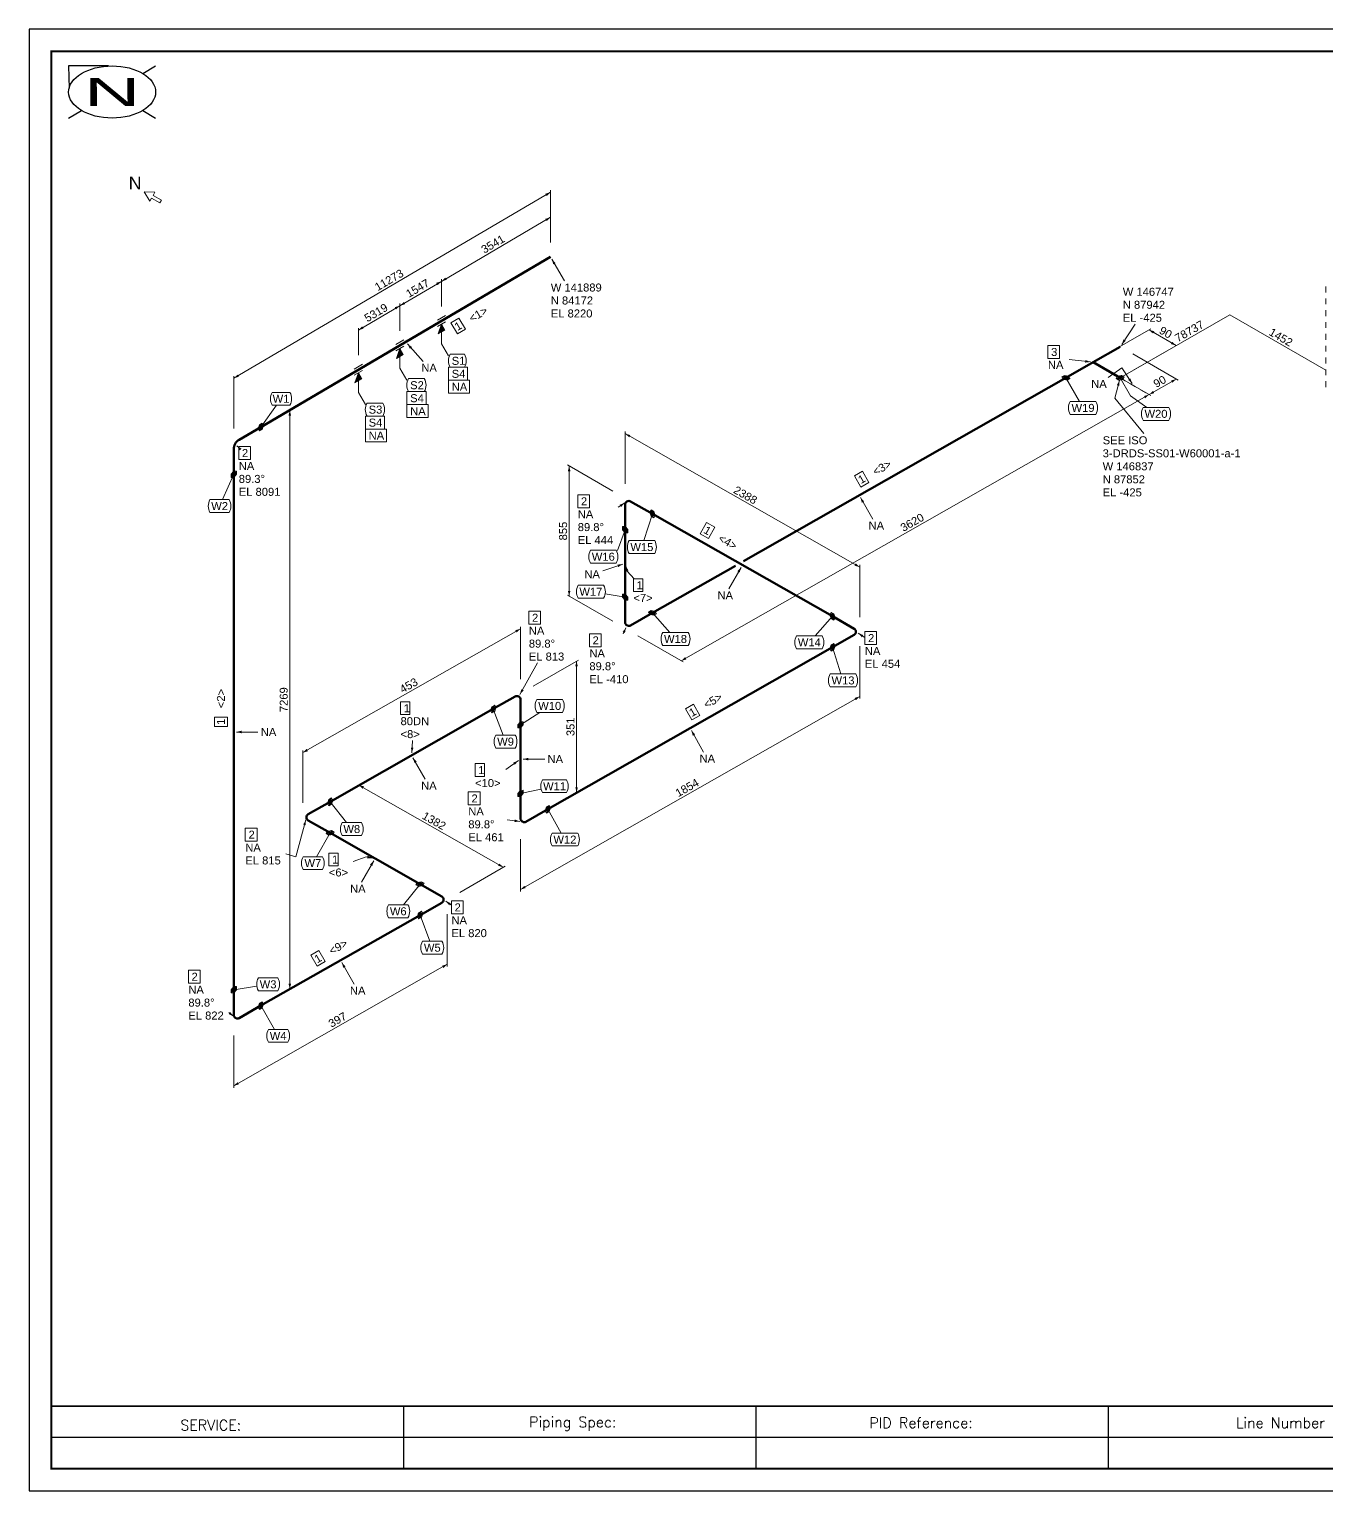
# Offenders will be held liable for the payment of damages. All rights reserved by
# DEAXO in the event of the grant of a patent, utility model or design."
# Model space of a CAD drawing. Header units: metres. Extents: x 6 to 600, y 9 to 429.
# Drawn here: x 6.2 to 379.2, y 9.1 to 429.1 of the extents above; entities that cross this region are included whole.
import ezdxf
from ezdxf.enums import TextEntityAlignment as Align

# ---------------------------------------------------------------- set-up
doc = ezdxf.new("R2010")
doc.units = ezdxf.units.M
doc.header["$MEASUREMENT"] = 0
for name, color, linetype, lineweight in [('CONTINUATION', 7, 'Continuous', 0), ('DIM', 7, 'Continuous', 0), ('JONTNO', 2, 'Continuous', 0), ('LEADLINE', 2, 'Continuous', 0), ('MESSAGE', 2, 'Continuous', 0), ('Pipe', 1, 'Continuous', 50), ('PTNO', 2, 'Continuous', 0), ('SYMBOL', 7, 'Continuous', 0)]:
    doc.layers.add(name, color=color, linetype=linetype, lineweight=lineweight)
doc.styles.add('Arial_Style', font='', dxfattribs={"height": 0.2})
doc.styles.add('RomanS', font='romans.shx')
doc.styles.get("Standard").update_dxf_attribs({"font": 'arial.ttf'})
doc.styles.get('Arial_Style').set_extended_font_data('Arial')

# ---------------------------------------------------------------- blocks, each defined once
blk = doc.blocks.new('*U23')
at = {"color": 0, "linetype": 'ByBlock', "lineweight": 25}
for p, q in [((-1, 7.48), (-12.5, 7.5)), ((-12.5, 7.5), (-12.39, 1)), ((8.84, 5.3), (12.5, 7.5)), ((-12.5, -7.5), (-8.84, -5.3)), ((8.84, -5.3), (12.5, -7.5))]:
    blk.add_line(p, q, dxfattribs=at)
at = {"color": 0, "linetype": 'ByBlock', "lineweight": -2}
blk.add_line((0, 0), (0, 0), dxfattribs=at)
blk.add_line((0, 0), (0, 0), dxfattribs=at)
blk.add_line((0, 0), (0, 0), dxfattribs=at)
blk.add_line((0, 0), (0, 0), dxfattribs=at)
blk.add_line((0, 0), (0, 0), dxfattribs=at)
at = {"color": 0, "linetype": 'ByBlock', "lineweight": 25}
blk.add_ellipse((0, 0), major_axis=(12.5, 0), ratio=0.6, dxfattribs=at)
at = {"color": 0, "linetype": 'ByBlock', "lineweight": 40, "width": 2}
blk.add_text('N', height=8, dxfattribs=at).set_placement((0, 0), align=Align.MIDDLE_CENTER)

msp = doc.modelspace()

# ---------------------------------------------------------------- hatches: boundary and pattern name
at = {"layer": 'DIM'}
for points in [[(156.05, 382.22), (154.95, 381.14), (154.57, 381.78)], [(156.05, 375.02), (154.95, 373.94), (154.57, 374.58)], [(124.71, 356.62), (125.81, 357.7), (126.19, 357.06)], [(124.71, 356.62), (123.61, 355.54), (123.23, 356.19)], [(112.77, 349.61), (111.67, 348.53), (111.29, 349.18)], [(112.77, 349.61), (113.87, 350.7), (114.25, 350.05)], [(100.83, 342.61), (101.93, 343.69), (102.31, 343.04)], [(328.11, 342.68), (329.6, 342.26), (329.22, 341.61)], [(335.9, 338.18), (334.41, 338.6), (334.79, 339.25)], [(65.01, 328.78), (66.11, 329.86), (66.49, 329.22)], [(335.93, 328.53), (334.81, 327.47), (334.44, 328.12)], [(328.11, 324.08), (326.99, 323.02), (326.62, 323.67)], [(328.11, 324.08), (329.23, 325.15), (329.6, 324.5)], [(81.12, 319.48), (81.49, 317.98), (80.74, 317.98)], [(177.53, 312.85), (179.02, 312.44), (178.65, 311.79)], [(161.42, 303.55), (161.79, 302.05), (161.04, 302.05)], [(244.92, 274.51), (243.43, 274.93), (243.8, 275.58)], [(161.42, 266.18), (161.04, 267.68), (161.79, 267.68)], [(147.44, 256.78), (146.32, 255.71), (145.95, 256.36)], [(193.64, 247.58), (194.75, 248.64), (195.13, 247.99)], [(163.55, 247.48), (163.92, 245.98), (163.17, 245.98)], [(244.92, 237.31), (243.8, 236.25), (243.43, 236.9)], [(84.87, 221.18), (85.99, 222.25), (86.36, 221.6)], [(100.98, 211.88), (102.46, 211.46), (102.09, 210.81)], [(163.55, 209.76), (163.17, 211.26), (163.92, 211.26)], [(142.49, 188.26), (141, 188.68), (141.37, 189.33)], [(147.44, 181.86), (148.56, 182.92), (148.93, 182.27)], [(126.38, 160.36), (125.26, 159.29), (124.89, 159.95)], [(81.12, 153.34), (80.74, 154.84), (81.49, 154.84)], [(65.01, 125.44), (66.13, 126.51), (66.5, 125.86)]]:
    msp.add_hatch(color=256, dxfattribs=at).paths.add_polyline_path(points)
at = {"layer": 'LEADLINE'}
for points in [[(156.43, 362.97), (157.52, 361.87), (156.87, 361.49)], [(114.92, 338.62), (116.21, 337.77), (115.65, 337.26)], [(320.24, 338.46), (320.75, 339.92), (321.37, 339.51)], [(311.26, 333.47), (309.72, 333.26), (309.81, 334.01)], [(319.6, 328.15), (319.57, 326.61), (318.85, 326.8)], [(323.27, 327.25), (322.12, 328.28), (322.74, 328.7)], [(65.93, 309.39), (67.22, 308.54), (66.67, 308.03)], [(245.14, 294.48), (246.2, 293.36), (245.55, 292.99)], [(177.42, 292.95), (176.38, 291.81), (175.96, 292.43)], [(176.81, 275.33), (175.5, 274.51), (175.27, 275.23)], [(177.72, 274.84), (178.47, 273.49), (177.75, 273.29)], [(210.85, 274.43), (210.43, 272.94), (209.78, 273.31)], [(177.74, 257.09), (177.46, 255.57), (176.78, 255.88)], [(244.5, 255.5), (245.95, 254.99), (245.54, 254.36)], [(147.28, 237.94), (147.68, 239.44), (148.34, 239.07)], [(65.76, 227.11), (67.26, 227.49), (67.26, 226.74)], [(196.55, 227.53), (197.62, 226.42), (196.96, 226.04)], [(116.2, 221.13), (115.93, 222.65), (116.67, 222.6)], [(116.52, 219.73), (117.59, 218.61), (116.94, 218.24)], [(146.83, 218.89), (145.81, 217.72), (145.38, 218.34)], [(148.19, 219.32), (149.69, 219.69), (149.69, 218.94)], [(85.72, 201.86), (85.69, 200.31), (84.97, 200.5)], [(147.22, 201.44), (145.68, 201.23), (145.77, 201.97)], [(104.88, 190.9), (103.34, 190.79), (103.47, 191.53)], [(105.25, 190.12), (104.84, 188.63), (104.18, 189)], [(125.94, 178.52), (127.37, 177.93), (126.92, 177.33)], [(96.07, 160.85), (97.13, 159.73), (96.48, 159.36)], [(64.95, 145.41), (63.55, 146.06), (64.02, 146.65)]]:
    msp.add_hatch(color=256, dxfattribs=at).paths.add_polyline_path(points)

# ---------------------------------------------------------------- linework, layer by layer
at = {"linetype": 'Continuous'}
for p, q in [((113.82, 33.42), (113.82, 15.42)), ((215.07, 33.42), (215.07, 15.42)), ((316.32, 33.42), (316.32, 15.42))]:
    msp.add_line(p, q, dxfattribs=at)
for p, q in [((417.57, 33.42), (317.57, 33.42)), ((417.57, 24.42), (12.57, 24.42))]:
    msp.add_line(p, q)
msp.add_lwpolyline([(6.22, 9.07), (600.22, 9.07), (600.22, 429.07), (6.22, 429.07)], close=True)
at = {"const_width": 0.508}
msp.add_lwpolyline([(12.57, 15.42), (593.87, 15.42), (593.87, 422.72), (12.57, 422.72)], close=True, dxfattribs=at)
at = {"linetype": 'ByBlock', "lineweight": -2, "const_width": 0.5}
msp.add_lwpolyline([(417.57, 33.42), (12.57, 33.42)], dxfattribs=at)
at = {"layer": 'CONTINUATION'}
for points in [[(319.79, 328.88), (321.26, 328.03)], [(322.74, 327.18), (324.21, 326.33)], [(325.68, 325.47), (327.15, 324.62)]]:
    msp.add_lwpolyline(points, dxfattribs=at)
at = {"layer": 'DIM'}
for points in [[(156.05, 382.22), (65.01, 328.78)], [(156.05, 367.78), (156.05, 382.82)], [(156.05, 375.02), (124.71, 356.62)], [(156.05, 367.78), (156.05, 375.62)], [(124.71, 349.38), (124.71, 357.22)], [(124.71, 349.38), (124.71, 357.22)], [(124.71, 356.62), (112.77, 349.61)], [(112.77, 349.61), (100.83, 342.61)], [(112.77, 342.37), (112.77, 350.21)], [(112.77, 342.37), (112.77, 350.21)], [(319.79, 328.88), (351.32, 346.96)], [(351.32, 346.96), (378.94, 331.12)], [(100.83, 335.36), (100.83, 343.21)], [(315.6, 335.46), (328.63, 342.98)], [(328.11, 342.68), (335.9, 338.18)], [(323.39, 330.96), (336.42, 338.48)], [(323.42, 335.76), (336.45, 328.23)], [(65.01, 314.34), (65.01, 329.38)], [(315.6, 331.3), (328.63, 323.78)], [(315.6, 331.3), (328.63, 323.78)], [(335.93, 328.53), (328.11, 324.08)], [(328.11, 324.08), (193.64, 247.58)], [(68.61, 312.26), (81.64, 319.78)], [(81.12, 153.34), (81.12, 319.48)], [(177.53, 298.41), (177.53, 313.45)], [(244.92, 274.51), (177.53, 312.85)], [(173.93, 296.33), (160.9, 303.85)], [(161.42, 303.55), (161.42, 266.18)], [(244.92, 260.07), (244.92, 275.11)], [(173.93, 258.95), (160.9, 266.48)], [(84.87, 221.18), (147.44, 256.78)], [(147.44, 242.34), (147.44, 257.38)], [(181.13, 254.8), (194.16, 247.28)], [(244.92, 251.76), (244.92, 236.71)], [(151.04, 240.26), (164.07, 247.78)], [(163.55, 209.76), (163.55, 247.48)], [(244.92, 237.31), (147.44, 181.86)], [(84.87, 206.74), (84.87, 221.78)], [(88.47, 204.66), (101.49, 212.18)], [(100.98, 211.88), (142.49, 188.26)], [(151.04, 202.54), (164.07, 210.06)], [(147.44, 196.3), (147.44, 181.26)], [(129.98, 181.04), (143.01, 188.56)], [(126.38, 174.8), (126.38, 159.76)], [(65.01, 125.44), (126.38, 160.36)], [(68.61, 146.12), (81.64, 153.64)], [(65.01, 139.89), (65.01, 124.84)]]:
    msp.add_lwpolyline(points, dxfattribs=at)
at = {"layer": 'JONTNO'}
for points in [[(132.21, 328.21), (132.21, 331.94), (126.74, 331.94), (126.74, 328.21)], [(132.8, 324.47), (132.8, 328.21), (126.74, 328.21), (126.74, 324.47)], [(120.27, 321.2), (120.27, 324.93), (114.8, 324.93), (114.8, 321.2)], [(120.86, 317.47), (120.86, 321.2), (114.8, 321.2), (114.8, 317.47)], [(108.33, 314.19), (108.33, 317.92), (102.86, 317.92), (102.86, 314.19)], [(108.92, 310.46), (108.92, 314.19), (102.86, 314.19), (102.86, 310.46)]]:
    msp.add_lwpolyline(points, close=True, dxfattribs=at)
for points in [[(127.2, 335.67), (131.32, 335.67)], [(127.2, 331.94), (131.32, 331.94)], [(115.26, 328.66), (119.8, 328.66)], [(76.04, 324.72), (81.15, 324.72)], [(115.26, 324.93), (119.8, 324.93)], [(76.04, 321.03), (81.15, 321.03)], [(103.32, 321.66), (107.88, 321.66)], [(305.45, 322.11), (312.8, 322.11)], [(326.43, 320.41), (333.77, 320.41)], [(103.32, 317.92), (107.88, 317.92)], [(305.45, 318.38), (312.8, 318.38)], [(326.43, 316.68), (333.77, 316.68)], [(58.18, 293.89), (63.71, 293.89)], [(58.18, 290.2), (63.71, 290.2)], [(178.64, 282.13), (186, 282.13)], [(167.56, 279.35), (174.9, 279.35)], [(178.64, 278.41), (186, 278.41)], [(167.56, 275.63), (174.9, 275.63)], [(163.99, 269.28), (171.33, 269.28)], [(163.99, 265.59), (171.33, 265.59)], [(188.32, 255.71), (195.67, 255.71)], [(226.79, 254.74), (234.12, 254.74)], [(188.32, 251.98), (195.67, 251.98)], [(226.79, 251.05), (234.12, 251.05)], [(236.46, 243.81), (243.8, 243.81)], [(236.46, 240.08), (243.8, 240.08)], [(152.17, 236.49), (159.5, 236.49)], [(152.17, 232.76), (159.5, 232.76)], [(140.36, 226.23), (145.92, 226.23)], [(140.36, 222.5), (145.92, 222.5)], [(153.78, 213.38), (160.68, 213.38)], [(153.78, 209.69), (160.68, 209.69)], [(96.16, 201.09), (101.72, 201.09)], [(156.54, 198.05), (163.86, 198.05)], [(96.16, 197.36), (101.72, 197.36)], [(156.54, 194.36), (163.86, 194.36)], [(84.98, 191.28), (90.53, 191.28)], [(84.98, 187.6), (90.53, 187.6)], [(109.53, 177.46), (115.08, 177.46)], [(109.53, 173.74), (115.08, 173.74)], [(119.29, 167), (124.86, 167)], [(119.29, 163.28), (124.86, 163.28)], [(72.1, 156.48), (77.66, 156.48)], [(72.1, 152.75), (77.66, 152.75)], [(75, 141.64), (80.54, 141.64)], [(75, 137.96), (80.54, 137.96)]]:
    msp.add_lwpolyline(points, dxfattribs=at)
for centre, radius, start, end in [((130.43, 333.8), 3.73, 150, 210), ((128.08, 333.8), 3.73, 330, 30), ((118.49, 326.8), 3.73, 150, 210), ((116.56, 326.8), 3.73, 330, 30), ((79.24, 322.88), 3.69, 150, 210), ((77.96, 322.88), 3.69, 330, 30), ((106.55, 319.79), 3.73, 150, 210), ((104.65, 319.79), 3.73, 330, 30), ((308.68, 320.25), 3.73, 150, 210), ((309.57, 320.25), 3.73, 330, 30), ((329.66, 318.55), 3.73, 150, 210), ((330.54, 318.55), 3.73, 330, 30), ((61.38, 292.04), 3.69, 150, 210), ((60.52, 292.04), 3.69, 330, 30), ((181.87, 280.27), 3.73, 150, 210), ((182.77, 280.27), 3.73, 330, 30), ((170.79, 277.49), 3.73, 150, 210), ((171.67, 277.49), 3.73, 330, 30), ((167.18, 267.43), 3.69, 150, 210), ((168.13, 267.43), 3.69, 330, 30), ((191.55, 253.85), 3.73, 150, 210), ((192.44, 253.85), 3.73, 330, 30), ((229.98, 252.89), 3.69, 150, 210), ((230.92, 252.89), 3.69, 330, 30), ((239.69, 241.94), 3.73, 150, 210), ((240.57, 241.94), 3.73, 330, 30), ((155.39, 234.62), 3.73, 150, 210), ((156.27, 234.62), 3.73, 330, 30), ((143.59, 224.36), 3.73, 150, 210), ((142.69, 224.36), 3.73, 330, 30), ((156.97, 211.53), 3.69, 150, 210), ((157.48, 211.53), 3.69, 330, 30), ((99.39, 199.23), 3.73, 150, 210), ((98.49, 199.23), 3.73, 330, 30), ((159.74, 196.21), 3.69, 150, 210), ((160.67, 196.21), 3.69, 330, 30), ((88.16, 189.44), 3.68, 150, 210), ((87.34, 189.44), 3.68, 330, 30), ((112.76, 175.6), 3.73, 150, 210), ((111.85, 175.6), 3.73, 330, 30), ((122.51, 165.14), 3.72, 150, 210), ((121.64, 165.14), 3.72, 330, 30), ((75.33, 154.61), 3.73, 150, 210), ((74.43, 154.61), 3.73, 330, 30), ((78.19, 139.8), 3.68, 150, 210), ((77.36, 139.8), 3.68, 330, 30)]:
    msp.add_arc(centre, radius, start, end, dxfattribs=at)
at = {"layer": 'LEADLINE'}
for points in [[(160.09, 356.73), (156.43, 362.97)], [(324.09, 344.32), (320.24, 338.46)], [(119.48, 333.63), (114.92, 338.62)], [(126.74, 335.24), (124.71, 338.7)], [(305.09, 334.15), (311.26, 333.47)], [(114.8, 328.23), (112.77, 331.69)], [(308.06, 322.11), (304.18, 328.94)], [(316.33, 329), (320.25, 331.74)], [(318.23, 323.06), (319.6, 328.15)], [(322.78, 323.69), (319.78, 328.88)], [(320.25, 331.74), (323.27, 327.25)], [(102.86, 321.22), (100.83, 324.68)], [(327.44, 320.41), (322.78, 323.69)], [(77.28, 321.03), (72.78, 314.75)], [(326.58, 312.85), (318.23, 323.06)], [(66.45, 308.83), (65.93, 309.39)], [(61.77, 293.89), (65.01, 301.18)], [(248.66, 288.28), (245.14, 294.48)], [(175.5, 291.68), (177.42, 292.95)], [(182.91, 282.13), (185.35, 289.8)], [(175.36, 279.32), (177.52, 285.26)], [(171.05, 273.46), (176.81, 275.33)], [(178.12, 273.34), (177.72, 274.84)], [(180.1, 271.14), (178.12, 273.34)], [(207.32, 268.23), (210.85, 274.43)], [(171.79, 266.78), (177.53, 265.87)], [(190.34, 255.71), (185.35, 261.32)], [(176.94, 255.32), (177.74, 257.09)], [(232.09, 254.74), (237.1, 260.37)], [(246.41, 254.24), (244.5, 255.5)], [(239.53, 243.81), (237.1, 251.47)], [(152.29, 246.96), (147.28, 237.94)], [(142.44, 226.23), (139.61, 233.72)], [(152.96, 232.76), (147.45, 229.18)], [(71.98, 227.11), (65.76, 227.11)], [(200.08, 221.33), (196.55, 227.53)], [(116.43, 224.67), (116.2, 221.13)], [(120.05, 213.53), (116.52, 219.73)], [(143.19, 216.34), (146.83, 218.89)], [(154.41, 219.32), (148.19, 219.32)], [(153.32, 210.7), (147.45, 209.45)], [(97.45, 201.09), (92.69, 207.04)], [(82.87, 191.21), (85.72, 201.86)], [(143.61, 201.84), (147.22, 201.44)], [(159.15, 198.05), (155.26, 204.9)], [(88.8, 191.28), (92.7, 198.13)], [(79.98, 192.11), (82.87, 191.21)], [(99.37, 189.89), (103.08, 191.22)], [(101.73, 183.92), (105.25, 190.12)], [(103.08, 191.22), (104.88, 190.9)], [(113.79, 177.46), (118.55, 183.41)], [(127.58, 177.31), (125.94, 178.52)], [(121.38, 167), (118.55, 174.5)], [(99.59, 154.65), (96.07, 160.85)], [(71.64, 154.1), (65, 153.05)], [(76.73, 141.64), (72.83, 148.49)], [(63.56, 146.54), (64.95, 145.41)]]:
    msp.add_lwpolyline(points, dxfattribs=at)
at = {"layer": 'Pipe'}
for points in [[(72.77, 314.74), (156.05, 363.62)], [(312, 333.38), (319.82, 337.83)], [(312, 333.38), (304.18, 328.93)], [(312, 333.38), (319.79, 328.88)], [(211.55, 276.23), (304.18, 328.93)], [(72.77, 314.74), (66.56, 311.09)], [(65.01, 301.18), (65.01, 308.38)], [(65.01, 153.04), (65.01, 301.18)], [(177.53, 285.25), (177.53, 292.45)], [(185.35, 289.8), (179.09, 293.36)], [(237.09, 260.36), (185.35, 289.8)], [(177.53, 265.88), (177.53, 285.25)], [(185.35, 261.33), (209.2, 274.9)], [(177.53, 265.88), (177.53, 258.68)], [(185.35, 261.33), (179.09, 257.77)], [(237.09, 260.36), (243.35, 256.8)], [(237.09, 251.46), (243.35, 255.02)], [(155.26, 204.91), (237.09, 251.46)], [(139.62, 233.73), (145.88, 237.29)], [(147.44, 229.18), (147.44, 236.38)], [(92.69, 207.03), (139.62, 233.73)], [(147.44, 229.18), (147.44, 209.46)], [(92.69, 207.03), (86.43, 203.47)], [(147.44, 209.46), (147.44, 202.26)], [(92.69, 198.13), (86.43, 201.69)], [(155.26, 204.91), (149.01, 201.35)], [(118.56, 183.41), (92.69, 198.13)], [(118.56, 183.41), (124.82, 179.85)], [(118.56, 174.51), (124.82, 178.07)], [(72.83, 148.5), (118.56, 174.51)], [(65.01, 153.04), (65.01, 145.84)], [(72.83, 148.5), (66.57, 144.93)]]:
    msp.add_lwpolyline(points, dxfattribs=at)
for centre, radius, start, end in [((68.15, 308.38), 3.14, 120.4094, 180), ((178.57, 292.45), 1.05, 60.3626, 180), ((178.57, 258.68), 1.05, 180, 299.6374), ((242.84, 255.91), 1.02, 299.6374, 60.3626), ((146.39, 236.38), 1.05, 0, 119.6374), ((86.94, 202.58), 1.02, 119.6374, 240.3626), ((148.49, 202.26), 1.05, 180, 299.6374), ((124.31, 178.96), 1.02, 299.6374, 60.3626), ((66.06, 145.84), 1.05, 180, 299.6374)]:
    msp.add_arc(centre, radius, start, end, dxfattribs=at)
at = {"layer": 'PTNO'}
for points in [[(131.6, 342.87), (129.74, 346.04), (127.42, 344.68), (129.28, 341.5)], [(302.38, 334.49), (302.38, 338.2), (299.03, 338.2), (299.03, 334.49)], [(69.81, 305.44), (69.81, 309.16), (66.45, 309.16), (66.45, 305.44)], [(247.57, 298.84), (245.75, 302.04), (243.41, 300.71), (245.23, 297.51)], [(167.25, 291.56), (167.25, 295.26), (163.89, 295.26), (163.89, 291.56)], [(201.45, 282.76), (203.27, 285.96), (200.93, 287.29), (199.11, 284.09)], [(182.58, 267.47), (182.58, 271.14), (179.89, 271.14), (179.89, 267.47)], [(153.19, 258.11), (153.19, 261.82), (149.83, 261.82), (149.83, 258.11)], [(170.59, 251.61), (170.59, 255.32), (167.23, 255.32), (167.23, 251.61)], [(249.78, 252.26), (249.78, 255.96), (246.41, 255.96), (246.41, 252.26)], [(115.64, 232.1), (115.64, 235.82), (112.95, 235.82), (112.95, 232.1)], [(63.17, 231.38), (59.49, 231.38), (59.49, 228.7), (63.17, 228.7)], [(198.98, 231.9), (197.16, 235.09), (194.82, 233.77), (196.64, 230.57)], [(137.06, 214.32), (137.06, 218.03), (134.37, 218.03), (134.37, 214.32)], [(135.8, 206.17), (135.8, 209.89), (132.43, 209.89), (132.43, 206.17)], [(71.7, 195.77), (71.7, 199.47), (68.34, 199.47), (68.34, 195.77)], [(95.03, 188.63), (95.03, 192.34), (92.34, 192.34), (92.34, 188.63)], [(130.94, 174.88), (130.94, 178.58), (127.58, 178.58), (127.58, 174.88)], [(91.3, 161.12), (89.48, 164.32), (87.14, 162.99), (88.96, 159.79)], [(55.32, 154.95), (55.32, 158.66), (51.96, 158.66), (51.96, 154.95)]]:
    msp.add_lwpolyline(points, close=True, dxfattribs=at)
at = {"layer": 'SYMBOL'}
for points in [[(39.22, 382.32), (40.88, 379.67)], [(42.35, 382.22), (39.22, 382.32)], [(41.83, 381.33), (42.35, 382.22)], [(40.88, 379.67), (41.39, 380.56)], [(41.39, 380.56), (43.79, 379.18)], [(44.23, 379.94), (41.83, 381.33)], [(43.79, 379.18), (44.23, 379.94)], [(378.94, 355.12), (378.94, 353.42)], [(378.94, 351.72), (378.94, 350.02)], [(125.87, 346.79), (123.55, 345.44)], [(125.87, 345), (123.55, 343.65)], [(378.94, 348.32), (378.94, 346.62)], [(378.94, 344.92), (378.94, 343.22)], [(123.74, 341.5), (124.71, 344.32)], [(125.67, 342.63), (123.74, 341.5)], [(124.71, 344.32), (123.84, 341.56)], [(124.71, 344.32), (123.93, 341.62)], [(124.71, 344.32), (124.03, 341.67)], [(124.71, 344.32), (124.13, 341.73)], [(124.71, 344.32), (124.22, 341.79)], [(124.71, 344.32), (124.32, 341.84)], [(124.71, 344.32), (124.42, 341.9)], [(124.71, 344.32), (124.52, 341.96)], [(124.71, 344.32), (124.61, 342.01)], [(124.71, 344.32), (125.67, 342.63)], [(124.71, 344.32), (124.71, 338.7)], [(124.71, 344.32), (125.57, 342.58)], [(124.71, 344.32), (125.48, 342.52)], [(124.71, 344.32), (125.38, 342.46)], [(124.71, 344.32), (125.28, 342.41)], [(124.71, 344.32), (125.19, 342.35)], [(124.71, 344.32), (125.09, 342.29)], [(124.71, 344.32), (124.99, 342.24)], [(124.71, 344.32), (124.89, 342.18)], [(124.71, 344.32), (124.8, 342.12)], [(378.94, 341.52), (378.94, 339.82)], [(113.93, 339.79), (111.61, 338.43)], [(113.93, 338), (111.61, 336.64)], [(111.8, 334.49), (112.77, 337.31)], [(112.77, 337.31), (111.9, 334.55)], [(112.77, 337.31), (111.99, 334.61)], [(112.77, 337.31), (112.09, 334.66)], [(112.77, 337.31), (112.19, 334.72)], [(112.77, 337.31), (112.28, 334.78)], [(112.77, 337.31), (112.38, 334.84)], [(112.77, 337.31), (112.48, 334.89)], [(112.77, 337.31), (112.58, 334.95)], [(112.77, 337.31), (112.67, 335.01)], [(112.77, 337.31), (113.73, 335.63)], [(112.77, 337.31), (112.77, 331.69)], [(112.77, 337.31), (113.63, 335.57)], [(112.77, 337.31), (113.54, 335.51)], [(112.77, 337.31), (113.44, 335.46)], [(112.77, 337.31), (113.34, 335.4)], [(112.77, 337.31), (113.25, 335.34)], [(112.77, 337.31), (113.15, 335.29)], [(112.77, 337.31), (113.05, 335.23)], [(112.77, 337.31), (112.95, 335.17)], [(112.77, 337.31), (112.86, 335.11)], [(378.94, 338.12), (378.94, 336.42)], [(101.99, 332.78), (99.67, 331.42)], [(113.73, 335.63), (111.8, 334.49)], [(378.94, 334.72), (378.94, 333.02)], [(101.99, 330.99), (99.67, 329.63)], [(99.86, 327.49), (100.83, 330.31)], [(101.79, 328.62), (99.86, 327.49)], [(100.83, 330.31), (99.96, 327.54)], [(100.83, 330.31), (100.05, 327.6)], [(100.83, 330.31), (100.15, 327.66)], [(100.83, 330.31), (100.25, 327.71)], [(100.83, 330.31), (100.34, 327.77)], [(100.83, 330.31), (100.44, 327.83)], [(100.83, 330.31), (100.54, 327.88)], [(100.83, 330.31), (100.64, 327.94)], [(100.83, 330.31), (100.73, 328)], [(100.83, 330.31), (101.79, 328.62)], [(100.83, 330.31), (100.83, 324.68)], [(100.83, 330.31), (101.69, 328.56)], [(100.83, 330.31), (101.6, 328.51)], [(100.83, 330.31), (101.5, 328.45)], [(100.83, 330.31), (101.4, 328.39)], [(100.83, 330.31), (101.31, 328.33)], [(100.83, 330.31), (101.21, 328.28)], [(100.83, 330.31), (101.11, 328.22)], [(100.83, 330.31), (101.01, 328.16)], [(100.83, 330.31), (100.92, 328.11)], [(303.01, 329.16), (303.8, 329.61)], [(304.96, 329.38), (303.01, 329.16)], [(303.41, 328.49), (303.01, 329.16)], [(303.01, 329.16), (304.58, 329.16)], [(303.41, 328.49), (303.8, 329.61)], [(305.35, 328.72), (303.41, 328.49)], [(304.56, 328.27), (303.41, 328.49)], [(303.8, 329.61), (304.96, 329.38)], [(303.8, 329.61), (304.56, 328.27)], [(304.56, 328.27), (304.96, 329.38)], [(305.35, 328.72), (304.56, 328.27)], [(304.58, 329.16), (305.35, 328.72)], [(304.96, 329.38), (305.35, 328.72)], [(318.61, 328.66), (319.01, 329.33)], [(318.61, 328.66), (320.95, 329.1)], [(319.4, 328.2), (318.61, 328.66)], [(320.56, 328.43), (318.61, 328.66)], [(319.01, 329.33), (320.16, 329.55)], [(320.95, 329.1), (319.01, 329.33)], [(319.01, 329.33), (319.4, 328.2)], [(319.39, 329.11), (320.16, 329.55)], [(319.4, 328.2), (319.39, 329.11)], [(320.56, 328.43), (319.4, 328.2)], [(320.16, 329.55), (320.95, 329.1)], [(320.16, 329.55), (320.56, 328.43)], [(320.95, 329.1), (320.56, 328.43)], [(378.94, 331.32), (378.94, 329.62)], [(378.94, 327.92), (378.94, 326.22)], [(72, 314.29), (73.17, 315.87)], [(72, 314.29), (72.38, 315.41)], [(72.38, 315.41), (73.17, 315.87)], [(73.17, 315.87), (72.38, 313.62)], [(73.55, 315.19), (72.38, 315.41)], [(72.38, 315.41), (73.17, 314.97)], [(72.38, 313.62), (73.55, 315.19)], [(73.17, 315.87), (73.55, 315.19)], [(73.55, 315.19), (73.17, 314.08)], [(72.38, 313.62), (72, 314.29)], [(73.17, 314.08), (72, 314.29)], [(73.17, 314.08), (72.38, 313.62)], [(73.17, 314.97), (73.17, 314.08)], [(64.24, 301.19), (65.01, 302.07)], [(64.24, 300.28), (65.01, 302.07)], [(64.24, 300.28), (64.24, 301.19)], [(65.79, 301.17), (64.24, 301.19)], [(64.24, 301.19), (65.01, 300.28)], [(65.01, 300.72), (64.24, 300.28)], [(65.01, 300.28), (64.24, 300.28)], [(65.01, 302.07), (65.79, 302.08)], [(65.01, 300.28), (65.79, 302.08)], [(65.79, 302.08), (65.01, 300.72)], [(65.01, 302.07), (65.79, 301.17)], [(65.79, 301.17), (65.01, 300.28)], [(65.79, 302.08), (65.79, 301.17)], [(184.57, 290.25), (184.95, 290.92)], [(185.74, 290.47), (184.57, 290.25)], [(184.95, 289.13), (184.57, 290.25)], [(184.57, 290.25), (185.74, 288.68)], [(184.95, 290.03), (184.95, 290.92)], [(184.95, 290.92), (185.74, 290.47)], [(184.95, 290.92), (186.12, 289.36)], [(184.95, 289.13), (185.74, 290.47)], [(185.74, 288.68), (184.95, 290.03)], [(185.74, 290.47), (186.12, 289.36)], [(176.75, 285.25), (176.75, 286.16)], [(176.75, 286.16), (177.53, 286.15)], [(177.53, 284.36), (176.75, 286.16)], [(176.75, 286.16), (178.3, 284.36)], [(177.53, 286.15), (176.75, 285.25)], [(176.75, 285.25), (177.53, 285.71)], [(177.53, 286.15), (178.3, 285.27)], [(178.3, 284.36), (177.53, 286.15)], [(177.53, 285.71), (178.3, 285.27)], [(186.12, 289.36), (184.95, 289.13)], [(185.74, 288.68), (184.95, 289.13)], [(186.12, 289.36), (185.74, 288.68)], [(177.53, 284.36), (176.75, 285.25)], [(178.3, 285.27), (177.53, 284.36)], [(178.3, 284.36), (177.53, 284.36)], [(178.3, 285.27), (178.3, 284.36)], [(176.76, 265.86), (176.76, 266.77)], [(176.76, 266.77), (177.53, 266.76)], [(178.31, 264.96), (176.76, 266.77)], [(176.76, 266.77), (177.53, 264.98)], [(176.76, 265.86), (177.53, 266.76)], [(177.53, 265.41), (176.76, 265.86)], [(177.53, 264.98), (176.76, 265.86)], [(177.53, 266.76), (178.31, 265.88)], [(177.53, 266.76), (178.31, 264.96)], [(177.53, 264.98), (178.31, 265.88)], [(178.31, 265.88), (177.53, 265.41)], [(178.31, 264.96), (177.53, 264.98)], [(178.31, 265.88), (178.31, 264.96)], [(184.18, 261.54), (184.97, 261.99)], [(184.18, 261.54), (186.12, 261.77)], [(184.95, 261.1), (184.18, 261.54)], [(184.57, 260.88), (184.18, 261.54)], [(184.97, 261.99), (184.57, 260.88)], [(184.57, 260.88), (186.52, 261.1)], [(185.73, 260.65), (184.57, 260.88)], [(186.52, 261.1), (184.95, 261.1)], [(184.97, 261.99), (186.12, 261.77)], [(185.73, 260.65), (184.97, 261.99)], [(186.12, 261.77), (185.73, 260.65)], [(186.52, 261.1), (185.73, 260.65)], [(186.12, 261.77), (186.52, 261.1)], [(236.32, 260.8), (236.7, 261.49)], [(236.32, 260.8), (237.49, 261.04)], [(236.7, 259.7), (236.32, 260.8)], [(237.49, 259.25), (236.32, 260.8)], [(236.7, 261.49), (237.49, 261.04)], [(237.88, 259.92), (236.7, 261.49)], [(236.7, 261.49), (237.49, 260.14)], [(237.49, 261.04), (236.7, 259.7)], [(237.49, 261.04), (237.88, 259.92)], [(236.7, 259.7), (237.88, 259.92)], [(237.49, 259.25), (236.7, 259.7)], [(237.49, 260.14), (237.49, 259.25)], [(237.88, 259.92), (237.49, 259.25)], [(236.32, 251.02), (237.49, 252.59)], [(236.32, 251.02), (236.7, 252.14)], [(236.7, 252.14), (237.49, 252.59)], [(237.49, 252.59), (236.7, 250.35)], [(237.88, 251.91), (236.7, 252.14)], [(236.7, 252.14), (237.49, 251.69)], [(237.49, 252.59), (237.88, 251.91)], [(236.7, 250.35), (236.32, 251.02)], [(237.49, 250.8), (236.32, 251.02)], [(236.7, 250.35), (237.88, 251.91)], [(237.49, 250.8), (236.7, 250.35)], [(237.88, 251.91), (237.49, 250.8)], [(237.49, 251.69), (237.49, 250.8)], [(140.01, 234.84), (138.84, 233.29)], [(138.84, 233.29), (139.22, 234.39)], [(139.22, 232.6), (138.84, 233.29)], [(138.84, 233.29), (140.01, 233.05)], [(139.22, 234.39), (140.01, 234.84)], [(139.22, 232.6), (140.01, 234.84)], [(139.22, 233.5), (139.22, 234.39)], [(139.22, 234.39), (140.39, 234.17)], [(140.39, 234.17), (139.22, 232.6)], [(140.01, 233.05), (139.22, 233.5)], [(140.01, 233.05), (139.22, 232.6)], [(140.01, 234.84), (140.39, 234.17)], [(140.39, 234.17), (140.01, 233.05)], [(146.67, 229.19), (147.44, 230.07)], [(146.67, 228.28), (147.44, 230.07)], [(146.67, 228.28), (146.67, 229.19)], [(148.22, 229.17), (146.67, 229.19)], [(146.67, 229.19), (147.44, 228.28)], [(147.44, 228.72), (146.67, 228.28)], [(147.44, 228.28), (146.67, 228.28)], [(147.44, 230.07), (148.22, 230.08)], [(147.44, 228.28), (148.22, 230.08)], [(148.22, 230.08), (147.44, 228.72)], [(147.44, 230.07), (148.22, 229.17)], [(148.22, 229.17), (147.44, 228.28)], [(148.22, 230.08), (148.22, 229.17)], [(146.67, 209.46), (147.44, 210.35)], [(146.67, 208.55), (147.44, 210.35)], [(147.44, 210.35), (148.22, 210.36)], [(147.44, 208.56), (148.22, 210.36)], [(148.22, 210.36), (147.44, 209)], [(147.44, 210.35), (148.22, 209.45)], [(148.22, 210.36), (148.22, 209.45)], [(91.92, 206.59), (93.09, 208.16)], [(91.92, 206.59), (92.3, 207.71)], [(92.3, 205.92), (91.92, 206.59)], [(93.09, 206.37), (91.92, 206.59)], [(92.3, 207.71), (93.09, 208.16)], [(93.09, 208.16), (92.3, 205.92)], [(93.47, 207.48), (92.3, 207.71)], [(92.3, 207.71), (93.09, 207.26)], [(92.3, 205.92), (93.47, 207.48)], [(93.09, 206.37), (92.3, 205.92)], [(93.09, 208.16), (93.47, 207.48)], [(93.47, 207.48), (93.09, 206.37)], [(93.09, 207.26), (93.09, 206.37)], [(146.67, 208.55), (146.67, 209.46)], [(148.22, 209.45), (146.67, 209.46)], [(146.67, 209.46), (147.44, 208.56)], [(147.44, 209), (146.67, 208.55)], [(147.44, 208.56), (146.67, 208.55)], [(148.22, 209.45), (147.44, 208.56)], [(155.65, 206.02), (154.48, 204.46)], [(154.86, 205.57), (155.65, 206.02)], [(154.86, 203.78), (155.65, 206.02)], [(155.65, 206.02), (156.04, 205.35)], [(154.48, 204.46), (154.86, 205.57)], [(154.86, 203.78), (154.48, 204.46)], [(154.48, 204.46), (155.65, 204.23)], [(154.86, 204.68), (154.86, 205.57)], [(154.86, 205.57), (156.04, 205.35)], [(156.04, 205.35), (154.86, 203.78)], [(155.65, 204.23), (154.86, 204.68)], [(155.65, 204.23), (154.86, 203.78)], [(156.04, 205.35), (155.65, 204.23)], [(91.53, 197.91), (91.92, 198.57)], [(93.87, 198.35), (91.53, 197.91)], [(92.32, 197.46), (91.53, 197.91)], [(91.53, 197.91), (93.47, 197.68)], [(91.92, 198.57), (93.08, 198.8)], [(92.32, 197.46), (91.92, 198.57)], [(91.92, 198.57), (93.87, 198.35)], [(93.09, 197.9), (92.32, 197.46)], [(93.47, 197.68), (92.32, 197.46)], [(93.08, 198.8), (93.87, 198.35)], [(93.47, 197.68), (93.08, 198.8)], [(93.08, 198.8), (93.09, 197.9)], [(93.87, 198.35), (93.47, 197.68)], [(117.38, 183.19), (117.78, 183.86)], [(117.38, 183.19), (119.72, 183.63)], [(118.17, 182.74), (117.38, 183.19)], [(119.33, 182.97), (117.38, 183.19)], [(117.78, 183.86), (118.93, 184.08)], [(119.72, 183.63), (117.78, 183.86)], [(117.78, 183.86), (118.17, 182.74)], [(118.16, 183.64), (118.93, 184.08)], [(118.17, 182.74), (118.16, 183.64)], [(119.33, 182.97), (118.17, 182.74)], [(118.93, 184.08), (119.72, 183.63)], [(118.93, 184.08), (119.33, 182.97)], [(119.72, 183.63), (119.33, 182.97)], [(118.95, 175.62), (117.78, 174.07)], [(117.78, 174.07), (118.16, 175.17)], [(118.16, 173.38), (117.78, 174.07)], [(117.78, 174.07), (118.95, 173.83)], [(118.16, 175.17), (118.95, 175.62)], [(118.16, 173.38), (118.95, 175.62)], [(118.16, 174.28), (118.16, 175.17)], [(118.16, 175.17), (119.33, 174.95)], [(119.33, 174.95), (118.16, 173.38)], [(118.95, 173.83), (118.16, 174.28)], [(118.95, 173.83), (118.16, 173.38)], [(118.95, 175.62), (119.33, 174.95)], [(119.33, 174.95), (118.95, 173.83)], [(64.23, 153.06), (65.01, 153.94)], [(65.01, 153.94), (64.23, 152.14)], [(64.23, 152.14), (65.01, 153.51)], [(64.23, 152.14), (64.23, 153.06)], [(65.01, 152.16), (64.23, 153.06)], [(64.23, 153.06), (65.78, 153.04)], [(65.01, 152.16), (64.23, 152.14)], [(65.01, 153.51), (65.78, 153.95)], [(65.01, 153.94), (65.78, 153.95)], [(65.78, 153.95), (65.01, 152.16)], [(65.78, 153.04), (65.01, 153.94)], [(65.78, 153.04), (65.01, 152.16)], [(65.78, 153.95), (65.78, 153.04)], [(73.22, 149.61), (72.05, 148.05)], [(72.05, 148.05), (72.43, 149.16)], [(72.43, 147.37), (72.05, 148.05)], [(72.05, 148.05), (73.22, 147.82)], [(72.43, 149.16), (73.22, 149.61)], [(72.43, 147.37), (73.22, 149.61)], [(72.43, 148.27), (72.43, 149.16)], [(72.43, 149.16), (73.6, 148.93)], [(73.6, 148.93), (72.43, 147.37)], [(73.22, 147.82), (72.43, 148.27)], [(73.22, 147.82), (72.43, 147.37)], [(73.22, 149.61), (73.6, 148.93)], [(73.6, 148.93), (73.22, 147.82)]]:
    msp.add_lwpolyline(points, dxfattribs=at)

# ---------------------------------------------------------------- block references
msp.add_blockref('*U23', (30.05, 411.03))

# ---------------------------------------------------------------- texts
at = {"color": 7, "linetype": 'ByBlock', "lineweight": -2, "style": 'RomanS'}
for s, p in [('SERVICE:', (49.67, 26.43)), ('Piping Spec:', (149.93, 27.32)), ('PID Reference:', (247.72, 27.09)), ('Line Number', (353.07, 27.09))]:
    msp.add_text(s, height=3, dxfattribs=at).set_placement(p)
at = {"layer": 'DIM', "style": 'Arial_Style'}
for s, rotation, p in [('3541', 30.4094, (139.5, 367.33)), ('11273', 30.4094, (109.65, 357.01)), ('1547', 30.4094, (117.85, 354.63)), ('5319', 30.4094, (105.91, 347.62)), ('78737', 29.8376, (339.67, 342.3)), ('90', -30.0369, (332.88, 341.95)), ('1452', -29.8376, (366, 340.56)), ('90', 29.6374, (331.16, 327.83)), ('2388', -29.6374, (212.09, 295.2)), ('3620', 29.6374, (260.01, 287.35)), ('855', 90, (159.67, 284.86)), ('7269', 90, (79.37, 236.41)), ('453', 29.6374, (115.29, 240.5)), ('351', 90, (161.8, 228.62)), ('1854', 29.6374, (195.31, 211.11)), ('1382', -29.6374, (122.6, 201.59)), ('397', 29.6374, (94.83, 144.42))]:
    msp.add_text(s, height=2.3, rotation=rotation, dxfattribs=at).set_placement(p, align=Align.MIDDLE_CENTER)
at = {"layer": 'JONTNO', "style": 'Arial_Style'}
for s, p in [('S1', (127.66, 331.94)), ('S2', (115.72, 324.93)), ('S4', (127.66, 328.21)), ('S4', (115.72, 321.2)), ('NA', (127.66, 324.47)), ('S3', (103.78, 317.92)), ('NA', (115.72, 317.47)), ('S4', (103.78, 314.19)), ('NA', (103.78, 310.46))]:
    msp.add_text(s, height=2.3, dxfattribs=at).set_placement(p, align=Align.BOTTOM_LEFT)
for s, p in [('W1', (78.6, 322.88)), ('W19', (309.12, 320.25)), ('W20', (330.1, 318.55)), ('W2', (60.95, 292.04)), ('W15', (182.32, 280.27)), ('W16', (171.23, 277.49)), ('W17', (167.66, 267.43)), ('W18', (191.99, 253.85)), ('W14', (230.45, 252.89)), ('W13', (240.13, 241.94)), ('W10', (155.83, 234.62)), ('W9', (143.14, 224.36)), ('W11', (157.23, 211.53)), ('W8', (98.94, 199.23)), ('W12', (160.2, 196.21)), ('W7', (87.75, 189.44)), ('W6', (112.3, 175.6)), ('W5', (122.08, 165.14)), ('W3', (74.88, 154.61)), ('W4', (77.77, 139.8))]:
    msp.add_text(s, height=2.3, dxfattribs=at).set_placement(p, align=Align.MIDDLE_CENTER)
at = {"layer": 'MESSAGE', "style": 'Arial_Style'}
for s, p in [('W 141889', (156.14, 353.01)), ('W 146747', (320.55, 351.78)), ('N 84172', (156.14, 349.28)), ('N 87942', (320.55, 348.05)), ('EL 8220', (156.14, 345.55)), ('EL -425', (320.55, 344.32)), ('SEE ISO', (314.77, 309.11)), ('3-DRDS-SS01-W60001-a-1', (314.77, 305.37)), ('W 146837', (314.77, 301.63)), ('N 87852', (314.77, 297.89)), ('EL -425', (314.77, 294.14))]:
    msp.add_text(s, height=2.3, dxfattribs=at).set_placement(p, align=Align.BOTTOM_LEFT)
for p in [(121.16, 331.79), (313.7, 327.16), (249.71, 286.44), (168.02, 272.47), (206.28, 266.39), (75.01, 227.11), (157.44, 219.32), (201.12, 219.49), (121.1, 211.69), (100.68, 182.08), (100.64, 152.81)]:
    msp.add_text('NA', height=2.3, dxfattribs=at).set_placement(p, align=Align.MIDDLE_CENTER)
at = {"layer": 'PTNO', "style": 'Arial_Style'}
for s, rotation, p in [('1', 30.4094, (129.51, 343.77)), ('<1>', 30.4094, (135.29, 347.16)), ('<3>', 29.6374, (251.31, 303.09)), ('1', 29.6374, (245.49, 299.78)), ('1', -29.6368, (201.19, 285.02)), ('<4>', -29.6368, (207.01, 281.71)), ('<2>', 90, (61.33, 236.74)), ('<5>', 29.6371, (202.72, 236.14)), ('1', 29.6371, (196.9, 232.83)), ('1', 90, (61.33, 230.04)), ('<9>', 29.6374, (95.04, 165.37)), ('1', 29.6374, (89.22, 162.05))]:
    msp.add_text(s, height=2.3, rotation=rotation, dxfattribs=at).set_placement(p, align=Align.MIDDLE_CENTER)
for s, p in [('3', (299.95, 334.49)), ('NA', (299.03, 330.79)), ('2', (67.37, 305.44)), ('NA', (66.45, 301.73)), ('89.3%%d', (66.45, 298.01)), ('EL 8091', (66.45, 294.3)), ('2', (164.81, 291.56)), ('NA', (163.89, 287.86)), ('89.8%%d', (163.89, 284.16)), ('EL 444', (163.89, 280.45)), ('1', (180.81, 267.47)), ('<7>', (179.89, 263.8)), ('2', (150.75, 258.11)), ('NA', (149.83, 254.39)), ('89.8%%d', (149.83, 250.68)), ('2', (168.15, 251.61)), ('2', (247.33, 252.26)), ('EL 813', (149.83, 246.96)), ('NA', (167.23, 247.89)), ('NA', (246.41, 248.57)), ('EL 454', (246.41, 244.87)), ('89.8%%d', (167.23, 244.18)), ('EL -410', (167.23, 240.46)), ('80DN', (112.95, 228.39)), ('1', (113.87, 232.1)), ('<8>', (112.95, 224.67)), ('1', (135.29, 214.32)), ('<10>', (134.37, 210.61)), ('2', (133.35, 206.17)), ('89.8%%d', (132.43, 198.75)), ('NA', (132.43, 202.46)), ('2', (69.26, 195.77)), ('EL 461', (132.43, 195.03)), ('NA', (68.34, 192.07)), ('EL 815', (68.34, 188.37)), ('1', (93.26, 188.63)), ('<6>', (92.34, 184.92)), ('2', (128.5, 174.88)), ('NA', (127.58, 171.18)), ('EL 820', (127.58, 167.48)), ('2', (52.88, 154.95)), ('NA', (51.96, 151.23)), ('89.8%%d', (51.96, 147.52)), ('EL 822', (51.96, 143.8))]:
    msp.add_text(s, height=2.3, dxfattribs=at).set_placement(p, align=Align.BOTTOM_LEFT)
at = {"layer": 'SYMBOL', "style": 'Arial_Style'}
msp.add_text('N', height=3.68, dxfattribs=at).set_placement((36.64, 384.9), align=Align.MIDDLE_CENTER)

doc.saveas('drawing.dxf')
